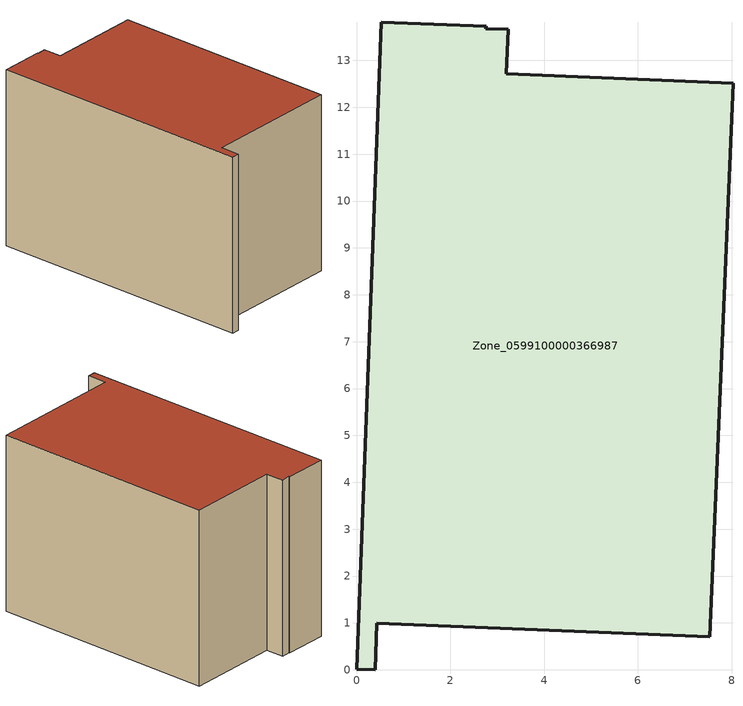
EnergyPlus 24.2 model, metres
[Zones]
Zone_0599100000366987
 floor ground (C_G): 0,0.02 0.53,13.81 2.76,13.73 2.76,13.67 3.23,13.66 3.2,12.71 8.03,12.51 7.54,0.7 0.44,0.99 0.4,0 z0
 wall outside (C_F): 0.53,13.81 0,0.02 0.4,0 0.44,0.99 7.54,0.7 8.03,12.51 3.2,12.71 3.23,13.66 2.76,13.67 2.76,13.73 0.53,13.81 z0:9.2
 roof outside (C_R): 2.76,13.73 0.53,13.81 0,0.02 0.4,0 0.44,0.99 7.54,0.7 8.03,12.51 3.2,12.71 3.23,13.66 2.76,13.67 z9.2
[BUILDING]
Pand.0599100000366987: North Axis=0; Terrain=City; Loads Convergence Tolerance Value=0.04; Temperature Convergence Tolerance Value=0.4; Solar Distribution=FullExterior; Maximum Number of Warmup Days=25; Minimum Number of Warmup Days=1
[Site:Location]
Rotterdam.The.Hague.AP_ZH_NLD Design_Conditions: Latitude=51.96; Longitude=4.45; Time Zone=1; Elevation=-4.5
[SITE:GROUNDTEMPERATURE:BUILDINGSURFACE]
18, 18, 18, 18, 18, 18, 18, 18, 18, 18, 18, 18
[MATERIAL] Thermal Absorptance=0.9; Solar Absorptance=0.7; Visible Absorptance=0.7
Name | Roughness | Thickness | Conductivity | Density | Specific Heat
G.TI.1992-2005 | MediumSmooth | 0.15 | 0.06 | 540 | 1210
F.TI.1992-2005 | Rough | 0.3 | 0.12 | 1920 | 840
R.TI.1992-2005 | MediumRough | 0.2 | 0.08 | 1500 | 1000
[CONSTRUCTION]
C_G: G.TI.1992-2005
C_F: F.TI.1992-2005
C_R: R.TI.1992-2005
[ZONE]
Zone_0599100000366987: Type=1; Multiplier=1; Ceiling Height=Autocalculate; Volume=Autocalculate; Floor Area=autocalculate; Part of Total Floor Area=Yes
[ZONEINFILTRATION:DESIGNFLOWRATE]
Infil_Zone_0599100000366987: Zone or ZoneList or Space or SpaceList=Zone_0599100000366987; Schedule=AlwaysOn; Design Flow Rate Calculation Method=Flow/Area; Flow Rate per Floor Area=0.0015; Constant Term Coefficient=1; Temperature Term Coefficient=0; Velocity Term Coefficient=0; Velocity Squared Term Coefficient=0
[HVACTEMPLATE:ZONE:IDEALLOADSAIRSYSTEM]
Zone_0599100000366987: Maximum Heating Supply Air Temperature=50; Minimum Cooling Supply Air Temperature=13; Maximum Heating Supply Air Humidity Ratio=0.0156; Minimum Cooling Supply Air Humidity Ratio=0.0077; Heating Limit=NoLimit; Cooling Limit=NoLimit; Dehumidification Control Type=ConstantSensibleHeatRatio; Cooling Sensible Heat Ratio=0.7; Dehumidification Setpoint=60; Humidification Control Type=None; Humidification Setpoint=30; Outdoor Air Method=None; Outdoor Air Flow Rate per Person=0.00944; Outdoor Air Flow Rate per Zone Floor Area=0; Outdoor Air Flow Rate per Zone=0; Demand Controlled Ventilation Type=None; Outdoor Air Economizer Type=NoEconomizer; Heat Recovery Type=None; Sensible Heat Recovery Effectiveness=0.7; Latent Heat Recovery Effectiveness=0.65
[ZONECONTROL:THERMOSTAT]
ThermostatControl_Zone_0599100000366987: Zone or ZoneList=Zone_0599100000366987; Control Type Schedule=DualSetpointControlType; Control 1=Thermostat_Zone_0599100000366987; Temperature Difference Between Cutout And Setpoint=0
[THERMOSTATSETPOINT:DUALSETPOINT]
Thermostat_Zone_0599100000366987: Heating Setpoint Temperature Schedule=HeatingSetpoint_Zone_0599100000366987; Cooling Setpoint Temperature Schedule=CoolingSetpoint_Zone_0599100000366987
[SCHEDULE:COMPACT]
HeatingSetpoint_Zone_0599100000366987: Through: 12/31, For: AllDays, Until: 24:00, 21
CoolingSetpoint_Zone_0599100000366987: Through: 12/31, For: AllDays, Until: 24:00, 24
DualSetpointControlType: Through: 12/31, For: AllDays, Until: 24:00, 4
AlwaysOn: Through: 12/31, For: AllDays, Until: 24:00, 1
